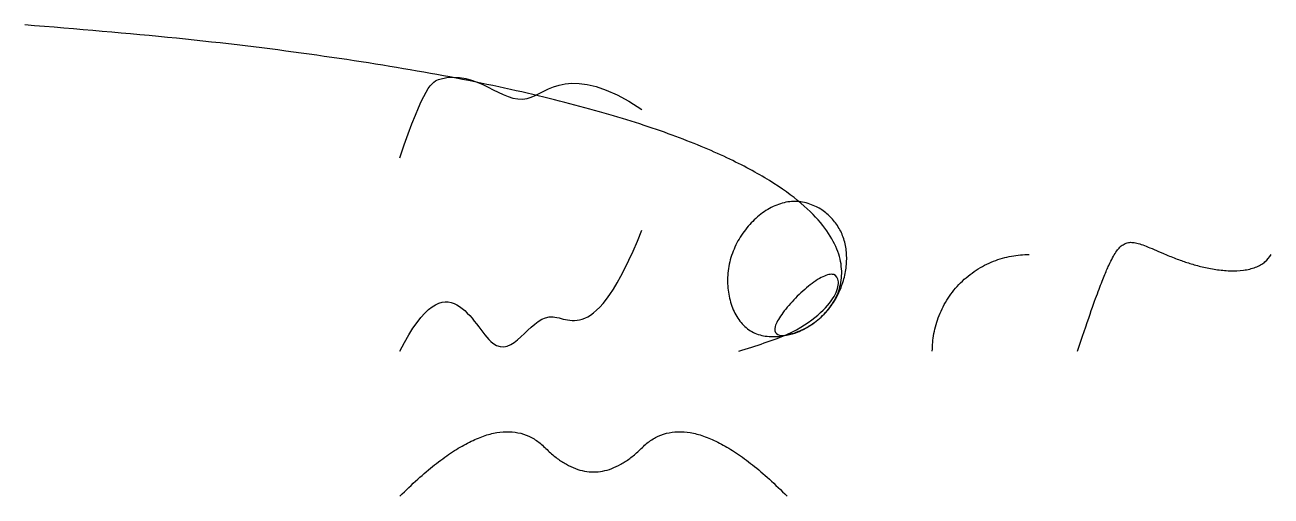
# Model space of a CAD drawing. Extents: x -78 to 180, y -30 to 67.
import ezdxf

# ---------------------------------------------------------------- set-up
doc = ezdxf.new("R2010")
doc.units = 0

msp = doc.modelspace()

# ---------------------------------------------------------------- linework, layer by layer
for points, knots in [([(70, 0), (90, 5), (95, 25), (80, 35), (65, 20), (70, 0), (90, 5), (95, 25)], [0, 1, 2, 3, 4, 5, 6, 7, 8, 9, 10, 11]), ([(0, 40), (5, 55), (15, 60), (25, 45), (35, 60), (50, 50)], [0, 0, 0, 0, 0.1, 0.6, 1, 1, 1, 1])]:
    msp.add_open_spline(points, degree=3, knots=knots)
for points, degree in [([(0, 0), (10, 20), (20, -10), (30, 15), (40, 0), (50, 25)], 3), ([(0, -30), (20, -10), (40, -30), (60, -10), (80, -30)], 2)]:
    msp.add_open_spline(points, degree=degree)
for points, weights, degree in [([(140, 0), (150, 30), (165, -10), (180, 20)], [1, 3, 0.5, 1], 3), ([(110, 0), (110, 20), (130, 20)], [1, 0.707106781187, 1], 2)]:
    msp.add_rational_spline(points, weights, degree=degree)

doc.saveas('drawing.dxf')
